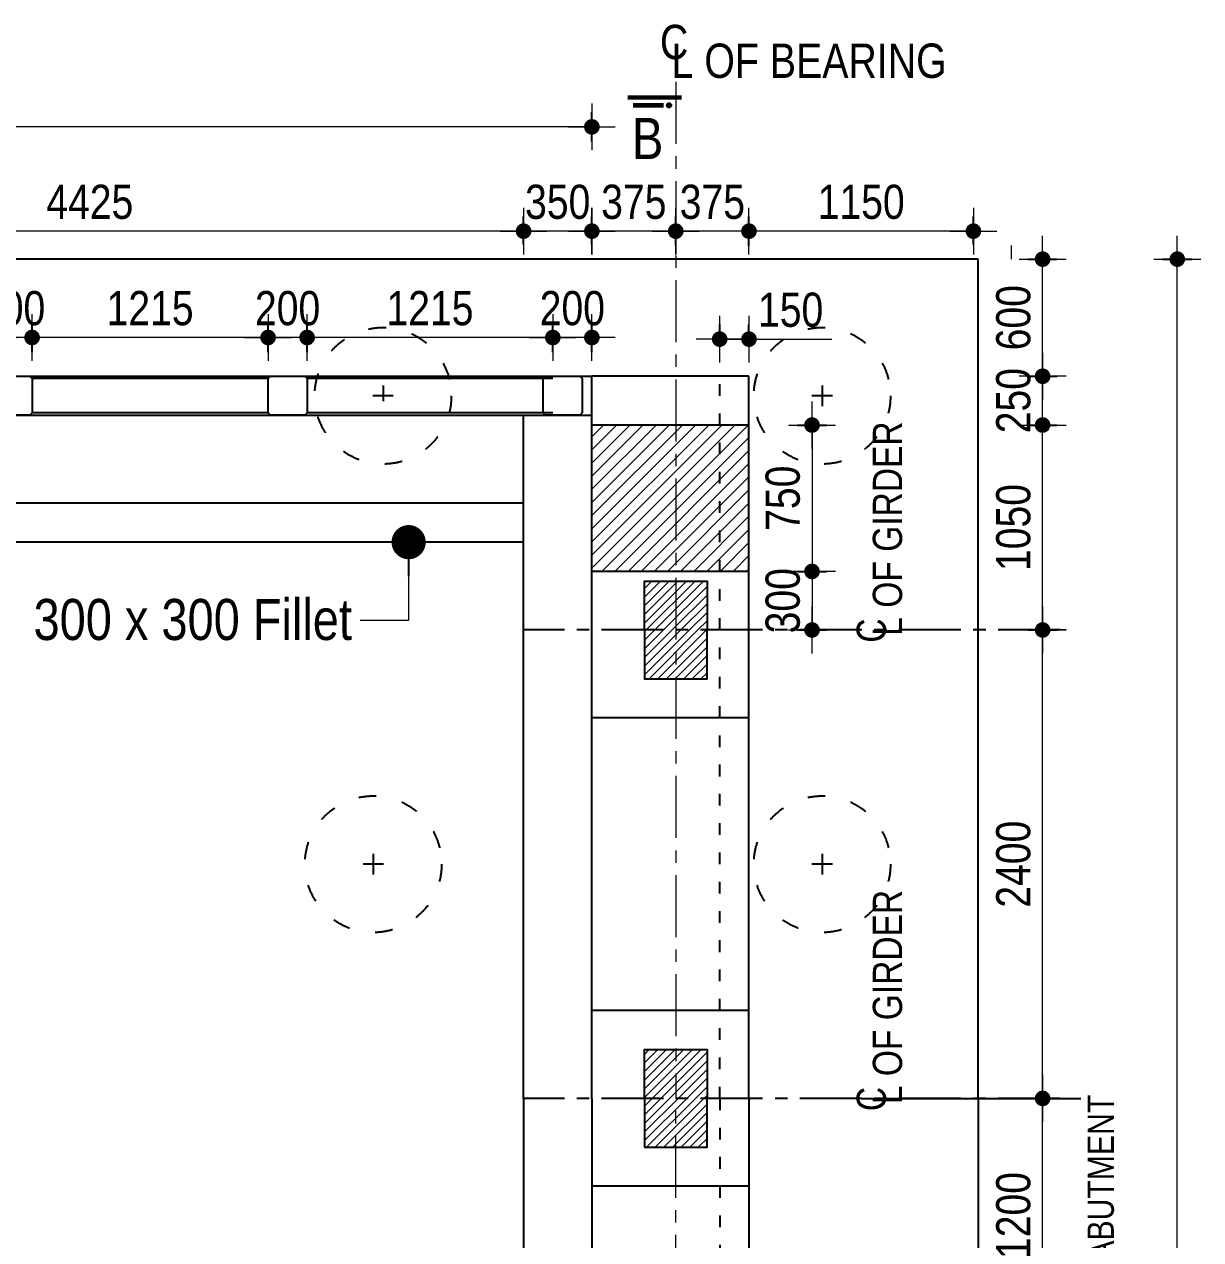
# Model space of a CAD drawing. Header units: millimetres. Extents: x -44822 to 222670, y -173707 to 25116.
# Drawn here: x -25389 to -19361, y 6827 to 13054 of the extents above; entities that cross this region are included whole.
import ezdxf

# ---------------------------------------------------------------- set-up
doc = ezdxf.new("R2010")
doc.units = ezdxf.units.MM
doc.header["$LTSCALE"] = 5
doc.header["$PDMODE"] = 2
for name, pattern in [('ACAD_ISO03W100', [30, 12, -18]), ('CENTER', [50.8, 31.75, -6.35, 6.35, -6.35]), ('DASHDOT', [25.4, 12.7, -6.35, 0, -6.35])]:
    doc.linetypes.add(name, pattern=pattern)
for name, color, linetype in [('Abutment W Line', 200, 'Continuous'), ('Extra Line', 70, 'Continuous'), ('Pile', 11, 'Continuous'), ('Ralling', 6, 'Continuous')]:
    doc.layers.add(name, color=color, linetype=linetype)
for name, color, linetype, lineweight in [('Dimision', 4, 'Continuous', 13), ('hatch', 7, 'Continuous', 0), ('Text', 7, 'Continuous', 0)]:
    doc.layers.add(name, color=color, linetype=linetype, lineweight=lineweight)
doc.styles.get("Standard").update_dxf_attribs({"font": 'ARIALN.TTF'})
doc.dimstyles.new('ISO-125', dxfattribs={"dimtxt": 125, "dimasz": 1.2, "dimexe": 75, "dimexo": 75, "dimgap": 60, "dimtad": 1, "dimdec": 0, "dimtxsty": 'Standard', "dimblk": 'D_TIC', "dimcen": 52.5, "dimclrd": 256, "dimclre": 256, "dimclrt": 256, "dimadec": 0, "dimazin": 0, "dimtfac": 1, "dimtdec": 0, "dimtix": 1, "dimtmove": 0, "dimatfit": 3, "dimldrblk": 'DOT', "dimfxl": 75, "dimfxlon": 1, "dimlwd": -1, "dimarcsym": 0})
doc.dimstyles.new('ISO-25', dxfattribs={"dimtxt": 75, "dimasz": 45, "dimexe": 125, "dimexo": 75.625, "dimgap": 60, "dimtad": 1, "dimdec": 0, "dimtxsty": 'Standard', "dimblk": 'DOT', "dimcen": 52.5, "dimclrd": 256, "dimclre": 256, "dimclrt": 256, "dimadec": 0, "dimazin": 0, "dimtfac": 1, "dimtdec": 0, "dimtix": 1, "dimtmove": 0, "dimatfit": 3, "dimldrblk": 'DOT', "dimfxl": 1, "dimlwd": -1, "dimarcsym": 0})
pattern_1 = [(45, (-303383.27, 223611.846), (-22.097087, 22.097087), [])]

# ---------------------------------------------------------------- blocks, each defined once
blk = doc.blocks.new('_Dot')
at = {"color": 0, "linetype": 'ByBlock', "lineweight": -2}
blk.add_line((-0.5, 0), (-1, 0), dxfattribs=at)
at = {"color": 0, "linetype": 'ByBlock', "const_width": 0.5}
blk.add_lwpolyline([(-0.25, 0, 1), (0.25, 0, 1)], format="xyb", close=True, dxfattribs=at)
blk = doc.blocks.new('D_TIC')
at = {"layer": 'Dimision', "ltscale": 5}
for p, q in [((0, 60), (0, -60)), ((-60, 0), (60, 0))]:
    blk.add_line(p, q, dxfattribs=at)
at = {"layer": 'Dimision', "ltscale": 5, "const_width": 20}
blk.add_lwpolyline([(-10, 0, 1), (10, 0, 1)], format="xyb", close=True, dxfattribs=at)
blk = doc.blocks.new('*D51')
at = {"layer": 'Defpoints', "color": 0, "lineweight": 50, "ltscale": 5, "transparency": 16777216}
for p in [(-27275.9, 11994.1), (-27275.9, 11850.7), (-22830.9, 11850.7)]:
    blk.add_point(p, dxfattribs=at)
at = {"layer": 'Dimision', "lineweight": -2, "ltscale": 5, "transparency": 16777216}
for p, q in [((-27275.9, 11925.7), (-27275.9, 12069.1)), ((-22830.9, 11925.7), (-22830.9, 12069.1))]:
    blk.add_line(p, q, dxfattribs=at)
at = {"layer": 'Dimision', "ltscale": 5, "transparency": 16777216}
blk.add_line((-22832.9, 11994.1), (-27273.9, 11994.1), dxfattribs=at)
at = {"layer": 'Dimision', "ltscale": 5, "transparency": 16777216, "xscale": 2, "yscale": 2, "zscale": 2, "rotation": 180}
blk.add_blockref('D_TIC', (-27275.9, 11994.1), dxfattribs=at)
at = {"layer": 'Dimision', "ltscale": 5, "transparency": 16777216, "xscale": 2, "yscale": 2, "zscale": 2}
blk.add_blockref('D_TIC', (-22830.9, 11994.1), dxfattribs=at)
at = {"layer": 'Dimision', "ltscale": 5, "transparency": 16777216, "insert": (-25053.4, 12143.4), "char_height": 175, "attachment_point": 5}
blk.add_mtext('4425', dxfattribs=at)
blk = doc.blocks.new('*D31')
at = {"layer": 'Defpoints', "color": 0, "lineweight": 50, "ltscale": 5, "transparency": 16777216}
for p in [(-22830.9, 11994.1), (-22830.9, 11850.7), (-22480.9, 11850.7)]:
    blk.add_point(p, dxfattribs=at)
at = {"layer": 'Dimision', "lineweight": -2, "ltscale": 5, "transparency": 16777216}
for p, q in [((-22830.9, 11925.7), (-22830.9, 12069.1)), ((-22480.9, 11925.7), (-22480.9, 12069.1))]:
    blk.add_line(p, q, dxfattribs=at)
at = {"layer": 'Dimision', "ltscale": 5, "transparency": 16777216}
for p, q in [((-22832.9, 11994.1), (-22834.9, 11994.1)), ((-22480.9, 11994.1), (-22830.9, 11994.1)), ((-22478.9, 11994.1), (-22476.9, 11994.1))]:
    blk.add_line(p, q, dxfattribs=at)
at = {"layer": 'Dimision', "ltscale": 5, "transparency": 16777216, "xscale": 2, "yscale": 2, "zscale": 2}
blk.add_blockref('D_TIC', (-22830.9, 11994.1), dxfattribs=at)
at = {"layer": 'Dimision', "ltscale": 5, "transparency": 16777216, "xscale": 2, "yscale": 2, "zscale": 2, "rotation": 180}
blk.add_blockref('D_TIC', (-22480.9, 11994.1), dxfattribs=at)
at = {"layer": 'Dimision', "ltscale": 5, "transparency": 16777216, "insert": (-22655.9, 12143.4), "char_height": 175, "attachment_point": 5}
blk.add_mtext('350', dxfattribs=at)
blk = doc.blocks.new('*D32')
at = {"layer": 'Defpoints', "color": 0, "lineweight": 50, "ltscale": 5, "transparency": 16777216}
for p in [(-21675.9, 11994.1), (-21675.9, 11850.7), (-20525.9, 11850.7)]:
    blk.add_point(p, dxfattribs=at)
at = {"layer": 'Dimision', "lineweight": -2, "ltscale": 5, "transparency": 16777216}
for p, q in [((-21675.9, 11925.7), (-21675.9, 12069.1)), ((-20525.9, 11925.7), (-20525.9, 12069.1))]:
    blk.add_line(p, q, dxfattribs=at)
at = {"layer": 'Dimision', "ltscale": 5, "transparency": 16777216}
blk.add_line((-20527.9, 11994.1), (-21673.9, 11994.1), dxfattribs=at)
at = {"layer": 'Dimision', "ltscale": 5, "transparency": 16777216, "xscale": 2, "yscale": 2, "zscale": 2, "rotation": 180}
blk.add_blockref('D_TIC', (-21675.9, 11994.1), dxfattribs=at)
at = {"layer": 'Dimision', "ltscale": 5, "transparency": 16777216, "xscale": 2, "yscale": 2, "zscale": 2}
blk.add_blockref('D_TIC', (-20525.9, 11994.1), dxfattribs=at)
at = {"layer": 'Dimision', "ltscale": 5, "transparency": 16777216, "insert": (-21100.9, 12143.4), "char_height": 175, "attachment_point": 5}
blk.add_mtext('1150', dxfattribs=at)
blk = doc.blocks.new('*D52')
at = {"layer": 'Defpoints', "color": 0, "lineweight": 50, "ltscale": 5, "transparency": 16777216}
for p in [(-20366.4, 11850.7), (-20171.2, 11850.7), (-20366.4, 11250.7)]:
    blk.add_point(p, dxfattribs=at)
at = {"layer": 'Dimision', "lineweight": -2, "ltscale": 5, "transparency": 16777216}
for p, q in [((-20246.2, 11850.7), (-20096.2, 11850.7)), ((-20246.2, 11250.7), (-20096.2, 11250.7))]:
    blk.add_line(p, q, dxfattribs=at)
at = {"layer": 'Dimision', "ltscale": 5, "transparency": 16777216}
blk.add_line((-20171.2, 11252.7), (-20171.2, 11848.7), dxfattribs=at)
at = {"layer": 'Dimision', "ltscale": 5, "transparency": 16777216, "xscale": 2, "yscale": 2, "zscale": 2}
for p, rotation in [((-20171.2, 11850.7), 90), ((-20171.2, 11250.7), 270)]:
    blk.add_blockref('D_TIC', p, dxfattribs=dict(at, rotation=rotation))
at = {"layer": 'Dimision', "ltscale": 5, "transparency": 16777216, "insert": (-20320.6, 11550.7), "char_height": 175, "attachment_point": 5, "rotation": 90}
blk.add_mtext('600', dxfattribs=at)
blk = doc.blocks.new('*D33')
at = {"layer": 'Defpoints', "color": 0, "lineweight": 50, "ltscale": 5, "transparency": 16777216}
for p in [(-20366.4, 11250.7), (-20171.2, 11250.7), (-20366.4, 11000.7)]:
    blk.add_point(p, dxfattribs=at)
at = {"layer": 'Dimision', "lineweight": -2, "ltscale": 5, "transparency": 16777216}
for p, q in [((-20246.2, 11250.7), (-20096.2, 11250.7)), ((-20246.2, 11000.7), (-20096.2, 11000.7))]:
    blk.add_line(p, q, dxfattribs=at)
at = {"layer": 'Dimision', "ltscale": 5, "transparency": 16777216}
for p, q in [((-20171.2, 11252.7), (-20171.2, 11254.7)), ((-20171.2, 11000.7), (-20171.2, 11250.7)), ((-20171.2, 10998.7), (-20171.2, 10996.7))]:
    blk.add_line(p, q, dxfattribs=at)
at = {"layer": 'Dimision', "ltscale": 5, "transparency": 16777216, "xscale": 2, "yscale": 2, "zscale": 2}
for p, rotation in [((-20171.2, 11250.7), 270), ((-20171.2, 11000.7), 90)]:
    blk.add_blockref('D_TIC', p, dxfattribs=dict(at, rotation=rotation))
at = {"layer": 'Dimision', "ltscale": 5, "transparency": 16777216, "insert": (-20320.6, 11125.7), "char_height": 175, "attachment_point": 5, "rotation": 90}
blk.add_mtext('250', dxfattribs=at)
blk = doc.blocks.new('*D53')
at = {"layer": 'Defpoints', "color": 0, "lineweight": 50, "ltscale": 5, "transparency": 16777216}
for p in [(-20366.4, 11000.7), (-20171.2, 11000.7), (-20366.4, 9950.7)]:
    blk.add_point(p, dxfattribs=at)
at = {"layer": 'Dimision', "lineweight": -2, "ltscale": 5, "transparency": 16777216}
for p, q in [((-20246.2, 11000.7), (-20096.2, 11000.7)), ((-20246.2, 9950.7), (-20096.2, 9950.7))]:
    blk.add_line(p, q, dxfattribs=at)
at = {"layer": 'Dimision', "ltscale": 5, "transparency": 16777216}
blk.add_line((-20171.2, 9952.7), (-20171.2, 10998.7), dxfattribs=at)
at = {"layer": 'Dimision', "ltscale": 5, "transparency": 16777216, "xscale": 2, "yscale": 2, "zscale": 2}
for p, rotation in [((-20171.2, 11000.7), 90), ((-20171.2, 9950.7), 270)]:
    blk.add_blockref('D_TIC', p, dxfattribs=dict(at, rotation=rotation))
at = {"layer": 'Dimision', "ltscale": 5, "transparency": 16777216, "insert": (-20320.6, 10475.7), "char_height": 175, "attachment_point": 5, "rotation": 90}
blk.add_mtext('1050', dxfattribs=at)
blk = doc.blocks.new('*D54')
at = {"layer": 'Defpoints', "color": 0, "lineweight": 50, "ltscale": 5, "transparency": 16777216}
for p in [(-20366.4, 9950.7), (-20171.2, 9950.7), (-20366.4, 7550.7)]:
    blk.add_point(p, dxfattribs=at)
at = {"layer": 'Dimision', "lineweight": -2, "ltscale": 5, "transparency": 16777216}
for p, q in [((-20246.2, 9950.7), (-20096.2, 9950.7)), ((-20246.2, 7550.7), (-20096.2, 7550.7))]:
    blk.add_line(p, q, dxfattribs=at)
at = {"layer": 'Dimision', "ltscale": 5, "transparency": 16777216}
blk.add_line((-20171.2, 7552.7), (-20171.2, 9948.7), dxfattribs=at)
at = {"layer": 'Dimision', "ltscale": 5, "transparency": 16777216, "xscale": 2, "yscale": 2, "zscale": 2}
for p, rotation in [((-20171.2, 9950.7), 90), ((-20171.2, 7550.7), 270)]:
    blk.add_blockref('D_TIC', p, dxfattribs=dict(at, rotation=rotation))
at = {"layer": 'Dimision', "ltscale": 5, "transparency": 16777216, "insert": (-20320.6, 8750.7), "char_height": 175, "attachment_point": 5, "rotation": 90}
blk.add_mtext('2400', dxfattribs=at)
blk = doc.blocks.new('*D3')
at = {"layer": 'Defpoints', "color": 0, "lineweight": 50, "ltscale": 5, "transparency": 16777216}
for p in [(-29775.9, 12528.4), (-22480.9, 12160.5), (-29775.9, 12117.3)]:
    blk.add_point(p, dxfattribs=at)
at = {"layer": 'Dimision', "lineweight": -2, "ltscale": 5, "transparency": 16777216}
for p, q in [((-29775.9, 12453.4), (-29775.9, 12603.4)), ((-22480.9, 12453.4), (-22480.9, 12603.4))]:
    blk.add_line(p, q, dxfattribs=at)
at = {"layer": 'Dimision', "ltscale": 5, "transparency": 16777216}
blk.add_line((-22482.9, 12528.4), (-29773.9, 12528.4), dxfattribs=at)
at = {"layer": 'Dimision', "ltscale": 5, "transparency": 16777216, "xscale": 2, "yscale": 2, "zscale": 2, "rotation": 180}
blk.add_blockref('D_TIC', (-29775.9, 12528.4), dxfattribs=at)
at = {"layer": 'Dimision', "ltscale": 5, "transparency": 16777216, "xscale": 2, "yscale": 2, "zscale": 2}
blk.add_blockref('D_TIC', (-22480.9, 12528.4), dxfattribs=at)
at = {"layer": 'Dimision', "ltscale": 5, "transparency": 16777216, "insert": (-26113.4, 12677.8), "char_height": 175, "attachment_point": 5}
blk.add_mtext('7275', dxfattribs=at)
blk = doc.blocks.new('*D42')
at = {"layer": 'Defpoints', "color": 0, "lineweight": 50, "ltscale": 5, "transparency": 16777216}
for p in [(-22680.9, 11449.2), (-22680.9, 11238.7), (-22480.9, 11250.7)]:
    blk.add_point(p, dxfattribs=at)
at = {"layer": 'Dimision', "lineweight": -2, "ltscale": 5, "transparency": 16777216}
for p, q in [((-22680.9, 11374.2), (-22680.9, 11524.2)), ((-22480.9, 11374.2), (-22480.9, 11524.2))]:
    blk.add_line(p, q, dxfattribs=at)
at = {"layer": 'Dimision', "ltscale": 5, "transparency": 16777216}
for p, q in [((-22682.9, 11449.2), (-22684.9, 11449.2)), ((-22480.9, 11449.2), (-22680.9, 11449.2)), ((-22478.9, 11449.2), (-22476.9, 11449.2))]:
    blk.add_line(p, q, dxfattribs=at)
at = {"layer": 'Dimision', "ltscale": 5, "transparency": 16777216, "xscale": 2, "yscale": 2, "zscale": 2}
blk.add_blockref('D_TIC', (-22680.9, 11449.2), dxfattribs=at)
at = {"layer": 'Dimision', "ltscale": 5, "transparency": 16777216, "xscale": 2, "yscale": 2, "zscale": 2, "rotation": 180}
blk.add_blockref('D_TIC', (-22480.9, 11449.2), dxfattribs=at)
at = {"layer": 'Dimision', "ltscale": 5, "transparency": 16777216, "insert": (-22580.9, 11598.6), "char_height": 175, "attachment_point": 5}
blk.add_mtext('200', dxfattribs=at)
blk = doc.blocks.new('*D45')
at = {"layer": 'Defpoints', "color": 0, "lineweight": 50, "ltscale": 5, "transparency": 16777216}
for p in [(-23939.9, 11449.2), (-23939.9, 11238.7), (-22680.9, 11238.7)]:
    blk.add_point(p, dxfattribs=at)
at = {"layer": 'Dimision', "lineweight": -2, "ltscale": 5, "transparency": 16777216}
for p, q in [((-23939.9, 11374.2), (-23939.9, 11524.2)), ((-22680.9, 11374.2), (-22680.9, 11524.2))]:
    blk.add_line(p, q, dxfattribs=at)
at = {"layer": 'Dimision', "ltscale": 5, "transparency": 16777216}
blk.add_line((-22682.9, 11449.2), (-23937.9, 11449.2), dxfattribs=at)
at = {"layer": 'Dimision', "ltscale": 5, "transparency": 16777216, "xscale": 2, "yscale": 2, "zscale": 2, "rotation": 180}
blk.add_blockref('D_TIC', (-23939.9, 11449.2), dxfattribs=at)
at = {"layer": 'Dimision', "ltscale": 5, "transparency": 16777216, "xscale": 2, "yscale": 2, "zscale": 2}
blk.add_blockref('D_TIC', (-22680.9, 11449.2), dxfattribs=at)
at = {"layer": 'Dimision', "ltscale": 5, "transparency": 16777216, "insert": (-23310.4, 11598.6), "char_height": 175, "attachment_point": 5}
blk.add_mtext('1215', dxfattribs=at)
blk = doc.blocks.new('*D121')
at = {"layer": 'Defpoints', "color": 0, "lineweight": 50, "ltscale": 5, "transparency": 16777216}
for p in [(-21825.9, 11440.9), (-21825.9, 11440.9), (-21675.9, 11440.9)]:
    blk.add_point(p, dxfattribs=at)
at = {"layer": 'Dimision', "lineweight": -2, "ltscale": 5, "transparency": 16777216}
for p, q in [((-21825.9, 11440.9), (-21825.9, 11515.9)), ((-21675.9, 11440.9), (-21675.9, 11515.9))]:
    blk.add_line(p, q, dxfattribs=at)
at = {"layer": 'Dimision', "ltscale": 5, "transparency": 16777216}
for p, q in [((-21823.9, 11440.9), (-21677.9, 11440.9)), ((-21675.9, 11440.9), (-21250.8, 11440.9))]:
    blk.add_line(p, q, dxfattribs=at)
at = {"layer": 'Dimision', "ltscale": 5, "transparency": 16777216, "xscale": 2, "yscale": 2, "zscale": 2, "rotation": 180}
blk.add_blockref('D_TIC', (-21825.9, 11440.9), dxfattribs=at)
at = {"layer": 'Dimision', "ltscale": 5, "transparency": 16777216, "xscale": 2, "yscale": 2, "zscale": 2}
blk.add_blockref('D_TIC', (-21675.9, 11440.9), dxfattribs=at)
at = {"layer": 'Dimision', "ltscale": 5, "transparency": 16777216, "insert": (-21462.4, 11590.3), "char_height": 175, "attachment_point": 5}
blk.add_mtext('150', dxfattribs=at)
blk = doc.blocks.new('*D124')
at = {"layer": 'Defpoints', "color": 0, "lineweight": 50, "ltscale": 5, "transparency": 16777216}
for p in [(-22050.9, 11994.1), (-22050.9, 11250.7), (-21675.9, 11250.7)]:
    blk.add_point(p, dxfattribs=at)
at = {"layer": 'Dimision', "lineweight": -2, "ltscale": 5, "transparency": 16777216}
for p, q in [((-22050.9, 11919.1), (-22050.9, 12069.1)), ((-21675.9, 11919.1), (-21675.9, 12069.1))]:
    blk.add_line(p, q, dxfattribs=at)
at = {"layer": 'Dimision', "ltscale": 5, "transparency": 16777216}
for p, q in [((-22052.9, 11994.1), (-22054.9, 11994.1)), ((-21675.9, 11994.1), (-22050.9, 11994.1)), ((-21673.9, 11994.1), (-21671.9, 11994.1))]:
    blk.add_line(p, q, dxfattribs=at)
at = {"layer": 'Dimision', "ltscale": 5, "transparency": 16777216, "xscale": 2, "yscale": 2, "zscale": 2}
blk.add_blockref('D_TIC', (-22050.9, 11994.1), dxfattribs=at)
at = {"layer": 'Dimision', "ltscale": 5, "transparency": 16777216, "xscale": 2, "yscale": 2, "zscale": 2, "rotation": 180}
blk.add_blockref('D_TIC', (-21675.9, 11994.1), dxfattribs=at)
at = {"layer": 'Dimision', "ltscale": 5, "transparency": 16777216, "insert": (-21863.4, 12143.4), "char_height": 175, "attachment_point": 5}
blk.add_mtext('375', dxfattribs=at)
blk = doc.blocks.new('*D125')
at = {"layer": 'Defpoints', "color": 0, "lineweight": 50, "ltscale": 5, "transparency": 16777216}
for p in [(-22480.9, 11994.1), (-22480.9, 11922.1), (-22050.9, 11850.7)]:
    blk.add_point(p, dxfattribs=at)
at = {"layer": 'Dimision', "lineweight": -2, "ltscale": 5, "transparency": 16777216}
for p, q in [((-22480.9, 11994.1), (-22480.9, 12069.1)), ((-22050.9, 11925.7), (-22050.9, 12069.1))]:
    blk.add_line(p, q, dxfattribs=at)
at = {"layer": 'Dimision', "ltscale": 5, "transparency": 16777216}
for p, q in [((-22482.9, 11994.1), (-22484.9, 11994.1)), ((-22050.9, 11994.1), (-22480.9, 11994.1)), ((-22048.9, 11994.1), (-22046.9, 11994.1))]:
    blk.add_line(p, q, dxfattribs=at)
at = {"layer": 'Dimision', "ltscale": 5, "transparency": 16777216, "xscale": 2, "yscale": 2, "zscale": 2}
blk.add_blockref('D_TIC', (-22480.9, 11994.1), dxfattribs=at)
at = {"layer": 'Dimision', "ltscale": 5, "transparency": 16777216, "xscale": 2, "yscale": 2, "zscale": 2, "rotation": 180}
blk.add_blockref('D_TIC', (-22050.9, 11994.1), dxfattribs=at)
at = {"layer": 'Dimision', "ltscale": 5, "transparency": 16777216, "insert": (-22265.9, 12143.4), "char_height": 175, "attachment_point": 5}
blk.add_mtext('375', dxfattribs=at)
blk = doc.blocks.new('*D148')
at = {"layer": 'Defpoints', "color": 0, "lineweight": 50, "ltscale": 5, "transparency": 16777216}
for p in [(-20327.8, 11850.7), (-19481.4, 11850.7), (-20327.8, 850.7)]:
    blk.add_point(p, dxfattribs=at)
at = {"layer": 'Dimision', "lineweight": -2, "ltscale": 5, "transparency": 16777216}
for p, q in [((-19556.4, 11850.7), (-19406.4, 11850.7)), ((-19556.4, 850.7), (-19406.4, 850.7))]:
    blk.add_line(p, q, dxfattribs=at)
at = {"layer": 'Dimision', "ltscale": 5, "transparency": 16777216}
blk.add_line((-19481.4, 852.7), (-19481.4, 11848.7), dxfattribs=at)
at = {"layer": 'Dimision', "ltscale": 5, "transparency": 16777216, "xscale": 2, "yscale": 2, "zscale": 2}
for p, rotation in [((-19481.4, 11850.7), 90), ((-19481.4, 850.7), 270)]:
    blk.add_blockref('D_TIC', p, dxfattribs=dict(at, rotation=rotation))
at = {"layer": 'Dimision', "ltscale": 5, "transparency": 16777216, "insert": (-19630.7, 6250.7), "char_height": 175, "attachment_point": 5, "rotation": 90}
blk.add_mtext('11000', dxfattribs=at)
blk = doc.blocks.new('*D163')
at = {"layer": 'Defpoints', "color": 0, "lineweight": 50, "ltscale": 5, "transparency": 16777216}
for p in [(-20366.4, 7550.7), (-20171.2, 7550.7), (-20366.4, 6350.7)]:
    blk.add_point(p, dxfattribs=at)
at = {"layer": 'Dimision', "lineweight": -2, "ltscale": 5, "transparency": 16777216}
for p, q in [((-20246.2, 7550.7), (-20096.2, 7550.7)), ((-20246.2, 6350.7), (-20096.2, 6350.7))]:
    blk.add_line(p, q, dxfattribs=at)
at = {"layer": 'Dimision', "ltscale": 5, "transparency": 16777216}
blk.add_line((-20171.2, 6352.7), (-20171.2, 7548.7), dxfattribs=at)
at = {"layer": 'Dimision', "ltscale": 5, "transparency": 16777216, "xscale": 2, "yscale": 2, "zscale": 2}
for p, rotation in [((-20171.2, 7550.7), 90), ((-20171.2, 6350.7), 270)]:
    blk.add_blockref('D_TIC', p, dxfattribs=dict(at, rotation=rotation))
at = {"layer": 'Dimision', "ltscale": 5, "transparency": 16777216, "insert": (-20320.6, 6950.7), "char_height": 175, "attachment_point": 5, "rotation": 90}
blk.add_mtext('1200', dxfattribs=at)
blk = doc.blocks.new('*U249')
at = {"layer": 'Ralling'}
blk.add_lwpolyline([(12, -200), (188, -200), (200, -188), (200, -12), (188, 0), (12, 0), (0, -12), (0, -188)], close=True, dxfattribs=at)
blk = doc.blocks.new('*U250')
at = {"layer": 'Dimision', "color": 0, "linetype": 'ByBlock', "lineweight": -2, "transparency": 16777216}
for p in [(-27028.9, 11250.7), (-25619.9, 11250.7), (-24210.9, 11250.7), (-22801.9, 11250.7), (-21392.9, 11250.7), (-19983.9, 11250.7)]:
    blk.add_blockref('*U249', p, dxfattribs=at)
blk = doc.blocks.new('*D251')
at = {"layer": 'Defpoints', "color": 0, "lineweight": 50, "transparency": 16777216}
for p in [(-24139.9, 11449.2), (-24139.9, 11238.7), (-23939.9, 11238.7)]:
    blk.add_point(p, dxfattribs=at)
at = {"layer": 'Dimision', "lineweight": -2, "transparency": 16777216}
for p, q in [((-24139.9, 11374.2), (-24139.9, 11524.2)), ((-23939.9, 11374.2), (-23939.9, 11524.2))]:
    blk.add_line(p, q, dxfattribs=at)
at = {"layer": 'Dimision', "transparency": 16777216}
for p, q in [((-24141.9, 11449.2), (-24143.9, 11449.2)), ((-23939.9, 11449.2), (-24139.9, 11449.2)), ((-23937.9, 11449.2), (-23935.9, 11449.2))]:
    blk.add_line(p, q, dxfattribs=at)
at = {"layer": 'Dimision', "transparency": 16777216, "xscale": 2, "yscale": 2, "zscale": 2}
blk.add_blockref('D_TIC', (-24139.9, 11449.2), dxfattribs=at)
at = {"layer": 'Dimision', "transparency": 16777216, "xscale": 2, "yscale": 2, "zscale": 2, "rotation": 180}
blk.add_blockref('D_TIC', (-23939.9, 11449.2), dxfattribs=at)
at = {"layer": 'Dimision', "lineweight": 50, "transparency": 16777216, "insert": (-24039.9, 11598.6), "char_height": 175, "attachment_point": 5}
blk.add_mtext('200', dxfattribs=at)
blk = doc.blocks.new('*D252')
at = {"layer": 'Defpoints', "color": 0, "lineweight": 50, "transparency": 16777216}
for p in [(-25348.9, 11449.2), (-25348.9, 11238.7), (-24139.9, 11238.7)]:
    blk.add_point(p, dxfattribs=at)
at = {"layer": 'Dimision', "lineweight": -2, "transparency": 16777216}
for p, q in [((-25348.9, 11374.2), (-25348.9, 11524.2)), ((-24139.9, 11374.2), (-24139.9, 11524.2))]:
    blk.add_line(p, q, dxfattribs=at)
at = {"layer": 'Dimision', "transparency": 16777216}
blk.add_line((-24141.9, 11449.2), (-25346.9, 11449.2), dxfattribs=at)
at = {"layer": 'Dimision', "transparency": 16777216, "xscale": 2, "yscale": 2, "zscale": 2, "rotation": 180}
blk.add_blockref('D_TIC', (-25348.9, 11449.2), dxfattribs=at)
at = {"layer": 'Dimision', "transparency": 16777216, "xscale": 2, "yscale": 2, "zscale": 2}
blk.add_blockref('D_TIC', (-24139.9, 11449.2), dxfattribs=at)
at = {"layer": 'Dimision', "lineweight": 50, "transparency": 16777216, "insert": (-24744.4, 11598.6), "char_height": 175, "attachment_point": 5}
blk.add_mtext('1215', dxfattribs=at)
blk = doc.blocks.new('*D253')
at = {"layer": 'Defpoints', "color": 0, "lineweight": 50, "transparency": 16777216}
for p in [(-25548.9, 11449.2), (-25548.9, 11238.7), (-25348.9, 11238.7)]:
    blk.add_point(p, dxfattribs=at)
at = {"layer": 'Dimision', "lineweight": -2, "transparency": 16777216}
for p, q in [((-25548.9, 11374.2), (-25548.9, 11524.2)), ((-25348.9, 11374.2), (-25348.9, 11524.2))]:
    blk.add_line(p, q, dxfattribs=at)
at = {"layer": 'Dimision', "transparency": 16777216}
for p, q in [((-25550.9, 11449.2), (-25552.9, 11449.2)), ((-25348.9, 11449.2), (-25548.9, 11449.2)), ((-25346.9, 11449.2), (-25344.9, 11449.2))]:
    blk.add_line(p, q, dxfattribs=at)
at = {"layer": 'Dimision', "transparency": 16777216, "xscale": 2, "yscale": 2, "zscale": 2}
blk.add_blockref('D_TIC', (-25548.9, 11449.2), dxfattribs=at)
at = {"layer": 'Dimision', "transparency": 16777216, "xscale": 2, "yscale": 2, "zscale": 2, "rotation": 180}
blk.add_blockref('D_TIC', (-25348.9, 11449.2), dxfattribs=at)
at = {"layer": 'Dimision', "lineweight": 50, "transparency": 16777216, "insert": (-25448.9, 11598.6), "char_height": 175, "attachment_point": 5}
blk.add_mtext('200', dxfattribs=at)
blk = doc.blocks.new('*D302')
at = {"layer": 'Defpoints', "color": 0, "lineweight": 50, "ltscale": 5, "transparency": 16777216}
for p in [(-21611.9, 11000.7), (-21611.9, 10250.7), (-21352.8, 10250.7)]:
    blk.add_point(p, dxfattribs=at)
at = {"layer": 'Dimision', "lineweight": -2, "ltscale": 5, "transparency": 16777216}
for p, q in [((-21427.8, 11000.7), (-21277.8, 11000.7)), ((-21427.8, 10250.7), (-21277.8, 10250.7))]:
    blk.add_line(p, q, dxfattribs=at)
at = {"layer": 'Dimision', "ltscale": 5, "transparency": 16777216}
blk.add_line((-21352.8, 10998.7), (-21352.8, 10252.7), dxfattribs=at)
at = {"layer": 'Dimision', "ltscale": 5, "transparency": 16777216, "xscale": 2, "yscale": 2, "zscale": 2}
for p, rotation in [((-21352.8, 11000.7), 90), ((-21352.8, 10250.7), 270)]:
    blk.add_blockref('D_TIC', p, dxfattribs=dict(at, rotation=rotation))
at = {"layer": 'Dimision', "ltscale": 5, "transparency": 16777216, "insert": (-21502.1, 10625.7), "char_height": 175, "attachment_point": 5, "rotation": 90}
blk.add_mtext('750', dxfattribs=at)
blk = doc.blocks.new('*D303')
at = {"layer": 'Defpoints', "color": 0, "lineweight": 50, "ltscale": 5, "transparency": 16777216}
for p in [(-21611.9, 10250.7), (-21611.9, 9950.7), (-21352.8, 9950.7)]:
    blk.add_point(p, dxfattribs=at)
at = {"layer": 'Dimision', "lineweight": -2, "ltscale": 5, "transparency": 16777216}
for p, q in [((-21427.8, 10250.7), (-21277.8, 10250.7)), ((-21427.8, 9950.7), (-21277.8, 9950.7))]:
    blk.add_line(p, q, dxfattribs=at)
at = {"layer": 'Dimision', "ltscale": 5, "transparency": 16777216}
for p, q in [((-21352.8, 10252.7), (-21352.8, 10254.7)), ((-21352.8, 10250.7), (-21352.8, 9950.7)), ((-21352.8, 9948.7), (-21352.8, 9946.7))]:
    blk.add_line(p, q, dxfattribs=at)
at = {"layer": 'Dimision', "ltscale": 5, "transparency": 16777216, "xscale": 2, "yscale": 2, "zscale": 2}
for p, rotation in [((-21352.8, 10250.7), 270), ((-21352.8, 9950.7), 90)]:
    blk.add_blockref('D_TIC', p, dxfattribs=dict(at, rotation=rotation))
at = {"layer": 'Dimision', "ltscale": 5, "transparency": 16777216, "insert": (-21502.1, 10100.7), "char_height": 175, "attachment_point": 5, "rotation": 90}
blk.add_mtext('300', dxfattribs=at)

msp = doc.modelspace()

# ---------------------------------------------------------------- hatches: boundary and pattern name
at = {"layer": 'Extra Line'}
msp.add_hatch(color=256, dxfattribs=at).paths.add_polyline_path([(-22096.4, 12638.7, -1), (-22073.9, 12638.7, -1)])
at = {"layer": 'hatch', "linetype": 'Continuous', "lineweight": 13}
h = msp.add_hatch(dxfattribs=at)
h.set_pattern_fill('ANSI31', color=256, scale=15, style=0)
h.set_pattern_definition([(45, (-50, 100), (-33.67596, 33.67596), [])])
h.paths.add_polyline_path([(-22480.9, 11000.7), (-22050.9, 11000.7), (-22050.9, 10250.7), (-22480.9, 10250.7)])
h.paths.add_polyline_path([(-22050.9, 11000.7), (-21850.9, 11000.7), (-21850.9, 10250.7), (-22050.9, 10250.7)])
h.paths.add_polyline_path([(-21850.9, 11000.7), (-21675.9, 11000.7), (-21675.9, 10250.7), (-21850.9, 10250.7)])
h = msp.add_hatch(dxfattribs=at)
h.set_pattern_fill('ANSI31', color=256, scale=250, style=0)
h.set_pattern_definition(pattern_1)
h.paths.add_polyline_path([(-21890.9, 9950.7), (-22210.9, 9950.7), (-22210.9, 10200.7), (-21890.9, 10200.7)])
h = msp.add_hatch(dxfattribs=at)
h.set_pattern_fill('ANSI31', color=256, scale=250, style=0)
h.set_pattern_definition(pattern_1)
h.paths.add_polyline_path([(-21890.9, 9950.7), (-22210.9, 9950.7), (-22210.9, 9700.7), (-21890.9, 9700.7)])
h = msp.add_hatch(dxfattribs=at)
h.set_pattern_fill('ANSI31', color=256, scale=250, style=0)
h.set_pattern_definition(pattern_1)
h.paths.add_polyline_path([(-21890.9, 7550.7), (-22210.9, 7550.7), (-22210.9, 7800.7), (-21890.9, 7800.7)])
h = msp.add_hatch(dxfattribs=at)
h.set_pattern_fill('ANSI31', color=256, scale=250, style=0)
h.set_pattern_definition(pattern_1)
h.paths.add_polyline_path([(-21890.9, 7550.7), (-22210.9, 7550.7), (-22210.9, 7300.7), (-21890.9, 7300.7)])

# ---------------------------------------------------------------- linework, layer by layer
at = {"layer": 'Abutment W Line', "ltscale": 5}
for p, q in [((-21675.9, 11250.7), (-22480.9, 11250.7)), ((-22480.9, 7550.7), (-22480.9, 11250.7)), ((-21675.9, 7550.7), (-21675.9, 11250.7)), ((-22830.9, 7550.7), (-22830.9, 11050.7)), ((-21675.9, 11000.7), (-22480.9, 11000.7)), ((-21725.9, 11000.7), (-22480.9, 11000.7)), ((-22830.9, 10600.7), (-27325.9, 10600.7)), ((-22830.9, 10400.7), (-27275.9, 10400.7)), ((-22830.9, 7550.7), (-22830.9, 1650.7)), ((-22480.9, 7550.7), (-22480.9, 1450.7)), ((-21675.9, 7550.7), (-21675.9, 1450.7))]:
    msp.add_line(p, q, dxfattribs=at)
at = {"layer": 'Abutment W Line', "linetype": 'ACAD_ISO03W100'}
for q in [(-21825.9, 11250.7), (-21825.9, 1450.7)]:
    msp.add_line((-21825.9, 7550.7), q, dxfattribs=at)
at = {"layer": 'Dimision'}
msp.add_line((-20525.9, 11994.1), (-20445.9, 11994.1), dxfattribs=at)
at = {"layer": 'Dimision', "ltscale": 5}
msp.add_line((-20330.7, 11850.7), (-20330.7, 11920.7), dxfattribs=at)
at = {"layer": 'Extra Line', "linetype": 'CENTER', "lineweight": 0, "ltscale": 2}
for p in [(-22050.9, 12758.7), (-22050.9, 438)]:
    msp.add_line(p, (-22050.9, 7550.7), dxfattribs=at)
at = {"layer": 'Extra Line'}
for p, q in [((-20500.9, 11850.7), (-27275.9, 11850.7)), ((-20500.9, 7550.7), (-20500.9, 11850.7)), ((-23498.4, 11150.7), (-23603.4, 11150.7)), ((-23550.9, 11203.2), (-23550.9, 11123.2)), ((-21248.4, 11150.7), (-21353.4, 11150.7)), ((-21300.9, 11203.2), (-21300.9, 11098.2)), ((-23600.9, 8803.2), (-23600.9, 8698.2)), ((-21300.9, 8803.2), (-21300.9, 8698.2)), ((-23548.4, 8750.7), (-23653.4, 8750.7)), ((-21248.4, 8750.7), (-21353.4, 8750.7)), ((-20500.9, 7550.7), (-20500.9, 850.7))]:
    msp.add_line(p, q, dxfattribs=at)
at = {"layer": 'Extra Line', "linetype": 'CENTER', "ltscale": 2}
for p, q in [((-20081.9, 9950.7), (-22830.9, 9950.7)), ((-20081.9, 7550.7), (-22830.9, 7550.7))]:
    msp.add_line(p, q, dxfattribs=at)
at = {"layer": 'Extra Line', "linetype": 'DASHDOT', "ltscale": 20}
msp.add_line((-21100.3, 7550.7), (-19975.8, 7550.7), dxfattribs=at)
at = {"layer": 'Extra Line', "const_width": 22.5}
for points in [[(-22020.5, 12678.7), (-22298.1, 12678.7)], [(-22113.7, 12638.7), (-22270.2, 12638.7)]]:
    msp.add_lwpolyline(points, dxfattribs=at)
at = {"layer": 'Extra Line'}
msp.add_circle((-22085.2, 12638.7), 11.2, dxfattribs=at)
at = {"layer": 'hatch', "linetype": 'Continuous', "lineweight": 25}
for p, q in [((-21675.9, 10250.7), (-22480.9, 10250.7)), ((-21675.9, 9500.7), (-22480.9, 9500.7)), ((-21675.9, 8000.7), (-22480.9, 8000.7)), ((-21675.9, 7100.7), (-22480.9, 7100.7))]:
    msp.add_line(p, q, dxfattribs=at)
for points in [[(-22210.9, 9950.7), (-22210.9, 10200.7), (-21890.9, 10200.7), (-21890.9, 9950.7)], [(-22210.9, 9950.7), (-22210.9, 9700.7), (-21890.9, 9700.7), (-21890.9, 9950.7)], [(-22210.9, 7550.7), (-22210.9, 7800.7), (-21890.9, 7800.7), (-21890.9, 7550.7)], [(-22210.9, 7550.7), (-22210.9, 7300.7), (-21890.9, 7300.7), (-21890.9, 7550.7)]]:
    msp.add_lwpolyline(points, dxfattribs=at)
at = {"layer": 'Pile', "linetype": 'ACAD_ISO03W100', "ltscale": 1.5}
for centre in [(-23550.9, 11150.7), (-21300.9, 11150.7), (-23600.9, 8750.7), (-21300.9, 8750.7)]:
    msp.add_circle(centre, 350, dxfattribs=at)
at = {"layer": 'Ralling'}
for p, q in [((-29775.9, 11250.7), (-22480.9, 11250.7)), ((-24139.9, 11238.7), (-25348.9, 11238.7)), ((-22680.9, 11238.7), (-23939.9, 11238.7)), ((-29775.9, 11050.7), (-22480.9, 11050.7)), ((-24139.9, 11062.7), (-25348.9, 11062.7)), ((-22680.9, 11062.7), (-23939.9, 11062.7))]:
    msp.add_line(p, q, dxfattribs=at)

# ---------------------------------------------------------------- block references
at = {"layer": 'Dimision', "color": 2, "lineweight": 50, "xscale": -1}
msp.add_blockref('*U250', (-49559.8, 0), dxfattribs=at)

# ---------------------------------------------------------------- texts
at = {"layer": 'Text'}
for s, height, p in [('C', 175.8, (-22132, 12875.5)), ('L OF BEARING', 175.781, (-22072.6, 12779.4)), ('B', 210.9, (-22275.6, 12363.3)), ('300 x 300 Fillet', 210, (-25341.6, 9899.6))]:
    msp.add_text(s, height=height, dxfattribs=at).set_placement(p)
for s, height, p in [('L OF GIRDER', 150, (-20891.3, 9921.4)), ('C', 150, (-20974.1, 9885.6)), ('L OF GIRDER', 150, (-20891.3, 7521.4)), ('C', 150, (-20974.1, 7485.6)), ('L OF ABUTMENT', 135, (-19806.3, 6332.7))]:
    msp.add_text(s, height=height, rotation=90, dxfattribs=at).set_placement(p)

# ---------------------------------------------------------------- dimensions: what is measured, and where the dimension line sits
at = {"layer": 'Dimision', "ltscale": 5}
dim = msp.add_linear_dim(base=(-29775.9, 12528.4), p1=(-22480.9, 12160.5), p2=(-29775.9, 12117.3), angle=180, text='7275', dimstyle='ISO-125', override={"dimtxt": 175, "dimasz": 2}, dxfattribs=at)
dim.commit()
dim.dimension.update_dxf_attribs({"geometry": '*D3', "text_midpoint": (-26113.4, 12528.4), "dimtype": 160})
for base, p1, p2, text, picture, middle in [((-27275.9, 11994.1), (-22830.9, 11850.7), (-27275.9, 11850.7), '4425', '*D51', (-25053.4, 12143.4)), ((-22480.9, 11994.1), (-22050.9, 11850.7), (-22480.9, 11922.1), '375', '*D125', (-22265.9, 12143.4)), ((-23939.9, 11449.2), (-22680.9, 11238.7), (-23939.9, 11238.7), '1215', '*D45', (-23310.4, 11598.6))]:
    dim = msp.add_linear_dim(base=base, p1=p1, p2=p2, angle=180, text=text, dimstyle='ISO-125', override={"dimtxt": 175, "dimasz": 2}, dxfattribs=at)
    dim.commit()
    dim.dimension.update_dxf_attribs({"geometry": picture, "text_midpoint": middle})
for base, p1, p2, angle, picture, middle in [((-22830.9, 11994.1), (-22480.9, 11850.7), (-22830.9, 11850.7), 180, '*D31', (-22655.9, 12143.4)), ((-22050.9, 11994.1), (-21675.9, 11250.7), (-22050.9, 11250.7), 180, '*D124', (-21863.4, 12143.4)), ((-21675.9, 11994.1), (-20525.9, 11850.7), (-21675.9, 11850.7), 180, '*D32', (-21100.9, 12143.4)), ((-20171.2, 11850.7), (-20366.4, 11250.7), (-20366.4, 11850.7), 90, '*D52', (-20320.6, 11550.7)), ((-22680.9, 11449.2), (-22480.9, 11250.7), (-22680.9, 11238.7), 180, '*D42', (-22580.9, 11598.6)), ((-20171.2, 11250.7), (-20366.4, 11000.7), (-20366.4, 11250.7), 90, '*D33', (-20320.6, 11125.7)), ((-21352.8, 10250.7), (-21611.9, 11000.7), (-21611.9, 10250.7), 90, '*D302', (-21502.1, 10625.7)), ((-20171.2, 11000.7), (-20366.4, 9950.7), (-20366.4, 11000.7), 90, '*D53', (-20320.6, 10475.7)), ((-21352.8, 9950.7), (-21611.9, 10250.7), (-21611.9, 9950.7), 90, '*D303', (-21502.1, 10100.7)), ((-20171.2, 9950.7), (-20366.4, 7550.7), (-20366.4, 9950.7), 90, '*D54', (-20320.6, 8750.7)), ((-20171.2, 7550.7), (-20366.4, 6350.7), (-20366.4, 7550.7), 90, '*D163', (-20320.6, 6950.7))]:
    dim = msp.add_linear_dim(base=base, p1=p1, p2=p2, angle=angle, dimstyle='ISO-125', override={"dimtxt": 175, "dimasz": 2}, dxfattribs=at)
    dim.commit()
    dim.dimension.update_dxf_attribs({"geometry": picture, "text_midpoint": middle})
for base, p1, p2, angle, picture, middle in [((-19481.4, 11850.7), (-20327.8, 850.7), (-20327.8, 11850.7), 270, '*D148', (-19481.4, 6250.7)), ((-21825.9, 11440.9), (-21675.9, 11440.9), (-21825.9, 11440.9), 180, '*D121', (-21462.4, 11440.9))]:
    dim = msp.add_linear_dim(base=base, p1=p1, p2=p2, angle=angle, dimstyle='ISO-125', override={"dimtxt": 175, "dimasz": 2}, dxfattribs=at)
    dim.commit()
    dim.dimension.update_dxf_attribs({"geometry": picture, "text_midpoint": middle, "dimtype": 160})
at = {"layer": 'Dimision', "color": 2, "lineweight": 50}
for base, p1, p2, picture, middle in [((-25548.9, 11449.2), (-25348.9, 11238.7), (-25548.9, 11238.7), '*D253', (-25448.9, 11598.6)), ((-24139.9, 11449.2), (-23939.9, 11238.7), (-24139.9, 11238.7), '*D251', (-24039.9, 11598.6))]:
    dim = msp.add_linear_dim(base=base, p1=p1, p2=p2, angle=180, dimstyle='ISO-125', override={"dimtxt": 175, "dimasz": 2, "dimtmove": 1}, dxfattribs=at)
    dim.commit()
    dim.dimension.update_dxf_attribs({"geometry": picture, "text_midpoint": middle})
dim = msp.add_linear_dim(base=(-25348.9, 11449.2), p1=(-24139.9, 11238.7), p2=(-25348.9, 11238.7), angle=180, text='1215', dimstyle='ISO-125', override={"dimtxt": 175, "dimasz": 2, "dimtmove": 1}, dxfattribs=at)
dim.commit()
dim.dimension.update_dxf_attribs({"geometry": '*D252', "text_midpoint": (-24744.4, 11598.6)})

# ---------------------------------------------------------------- leaders
at = {"layer": 'Dimision'}
msp.add_leader([(-23419.7, 10400.7), (-23419.7, 9998.5), (-23668.6, 9998.5)], dimstyle='ISO-25', override={"dimasz": 175, "dimtad": 0}, dxfattribs=at)

doc.saveas('drawing.dxf')
